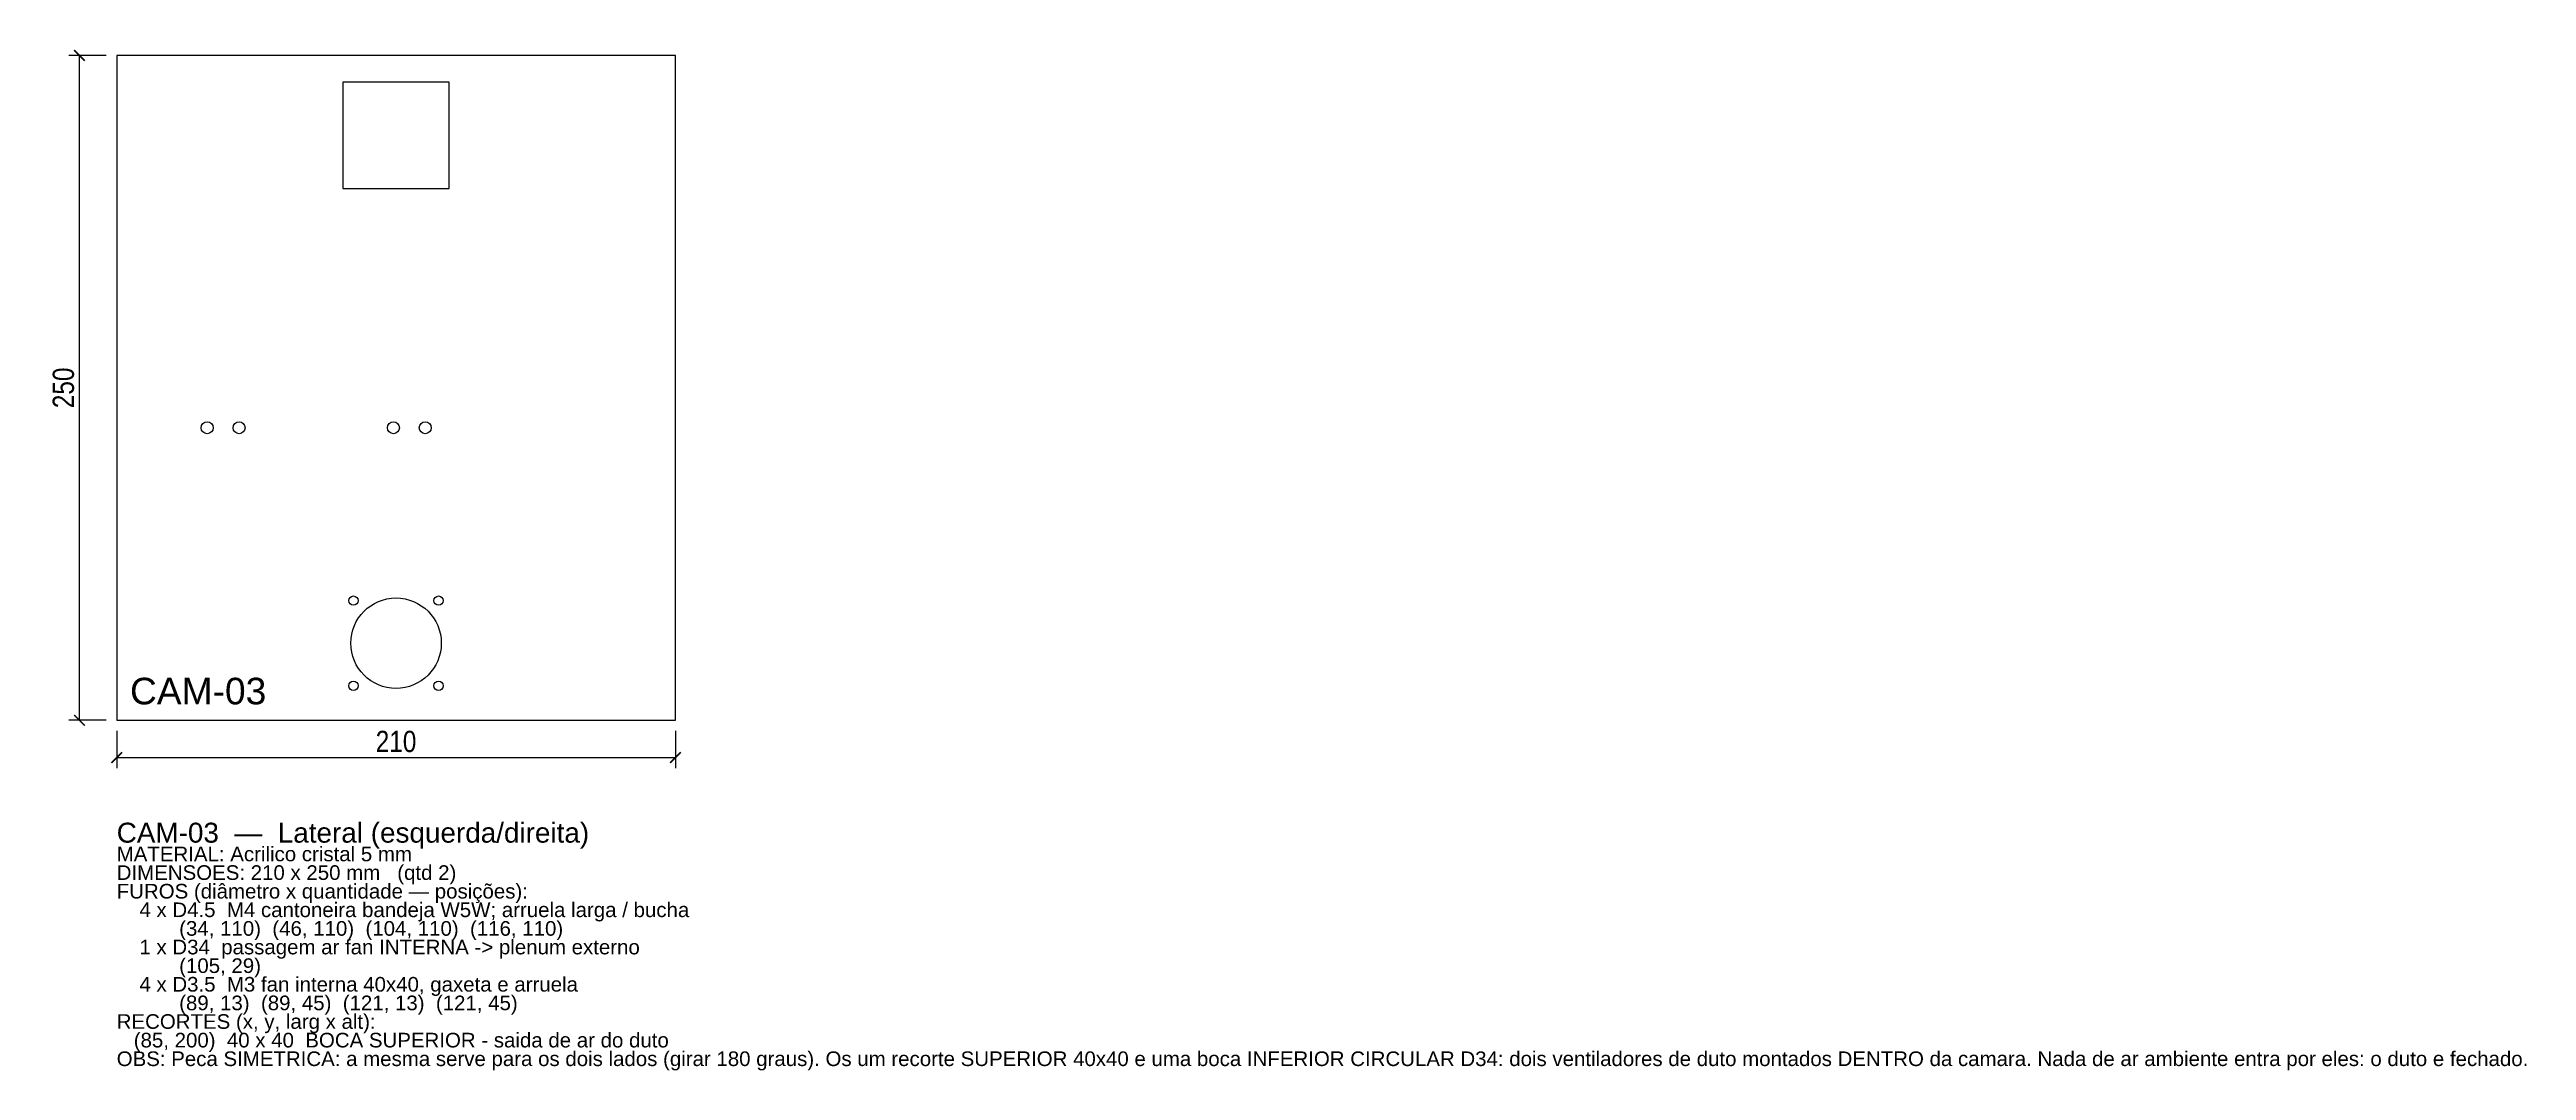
# Model space of a CAD drawing. Header units: millimetres. Extents: x -25 to 906, y -132 to 252.
import ezdxf

# ---------------------------------------------------------------- set-up
doc = ezdxf.new("R2010")
doc.units = ezdxf.units.MM
for name, color, linetype in [('CORTE', 1, 'Continuous'), ('COTA', 4, 'Continuous'), ('GRAVACAO', 3, 'Continuous'), ('TEXTO', 7, 'Continuous')]:
    doc.layers.add(name, color=color, linetype=linetype)
doc.styles.add('ARIAL', font='arial.ttf')
doc.styles.add('OpenSansCondensed-Light', font='OpenSansCondensed-Light.ttf')
doc.dimstyles.new('EZDXF', dxfattribs={"dimtxt": 8, "dimasz": 4, "dimexe": 4, "dimexo": 4, "dimgap": 2, "dimtad": 1, "dimdec": 0, "dimdsep": 46, "dimtxsty": 'OpenSansCondensed-Light', "dimblk": 'ARCHTICK', "dimcen": 2.5, "dimclrd": 4, "dimclre": 4, "dimclrt": 4, "dimazin": 3, "dimtfac": 0.5, "dimtmove": 2, "dimatfit": 3})

# ---------------------------------------------------------------- blocks, each defined once
blk = doc.blocks.new('_ARCHTICK')
at = {"color": 0, "linetype": 'BYBLOCK', "const_width": 0.15}
blk.add_lwpolyline([(-0.5, -0.5), (0.5, 0.5)], dxfattribs=at)

msp = doc.modelspace()

# ---------------------------------------------------------------- linework, layer by layer
at = {"layer": 'CORTE'}
for points in [[(0, 0), (210, 0), (210, 250), (0, 250)], [(85, 200), (125, 200), (125, 240), (85, 240)]]:
    msp.add_lwpolyline(points, close=True, dxfattribs=at)
for centre, radius in [((34, 110), 2.25), ((46, 110), 2.25), ((104, 110), 2.25), ((116, 110), 2.25), ((89, 45), 1.75), ((121, 45), 1.75), ((105, 29), 17), ((89, 13), 1.75), ((121, 13), 1.75)]:
    msp.add_circle(centre, radius, dxfattribs=at)

# ---------------------------------------------------------------- texts
at = {"layer": 'GRAVACAO', "style": 'ARIAL'}
msp.add_text('CAM-03', height=10, dxfattribs=at).set_placement((5, 6))
at = {"layer": 'TEXTO', "style": 'ARIAL'}
for s, height, p in [('CAM-03  —  Lateral (esquerda/direita)', 7.5, (0, -46)), ('MATERIAL: Acrilico cristal 5 mm', 5.5, (0, -53)), ('DIMENSOES: 210 x 250 mm   (qtd 2)', 5.5, (0, -60)), ('FUROS (diâmetro x quantidade — posições):', 5.5, (0, -67)), ('    4 x D4.5  M4 cantoneira bandeja W5W; arruela larga / bucha', 5.5, (0, -74)), ('    1 x D34  passagem ar fan INTERNA -> plenum externo', 5.5, (0, -88)), ('           (34, 110)  (46, 110)  (104, 110)  (116, 110)', 5.5, (0, -81)), ('           (105, 29)', 5.5, (0, -95)), ('    4 x D3.5  M3 fan interna 40x40, gaxeta e arruela', 5.5, (0, -102)), ('RECORTES (x, y, larg x alt):', 5.5, (0, -116)), ('           (89, 13)  (89, 45)  (121, 13)  (121, 45)', 5.5, (0, -109)), ('   (85, 200)  40 x 40  BOCA SUPERIOR - saida de ar do duto', 5.5, (0, -123)), ('OBS: Peca SIMETRICA: a mesma serve para os dois lados (girar 180 graus). Os um recorte SUPERIOR 40x40 e uma boca INFERIOR CIRCULAR D34: dois ventiladores de duto montados DENTRO da camara. Nada de ar ambiente entra por eles: o duto e fechado.', 5.5, (0, -130))]:
    msp.add_text(s, height=height, dxfattribs=at).set_placement(p)

# ---------------------------------------------------------------- dimensions: what is measured, and where the dimension line sits
at = {"layer": 'COTA'}
msp.add_linear_dim(base=(-14, 0), p1=(0, 0), p2=(0, 250), angle=90, dimstyle='EZDXF', dxfattribs=at).render()
msp.add_linear_dim(base=(0, -14), p1=(0, 0), p2=(210, 0), dimstyle='EZDXF', dxfattribs=at).render()

doc.saveas('drawing.dxf')
